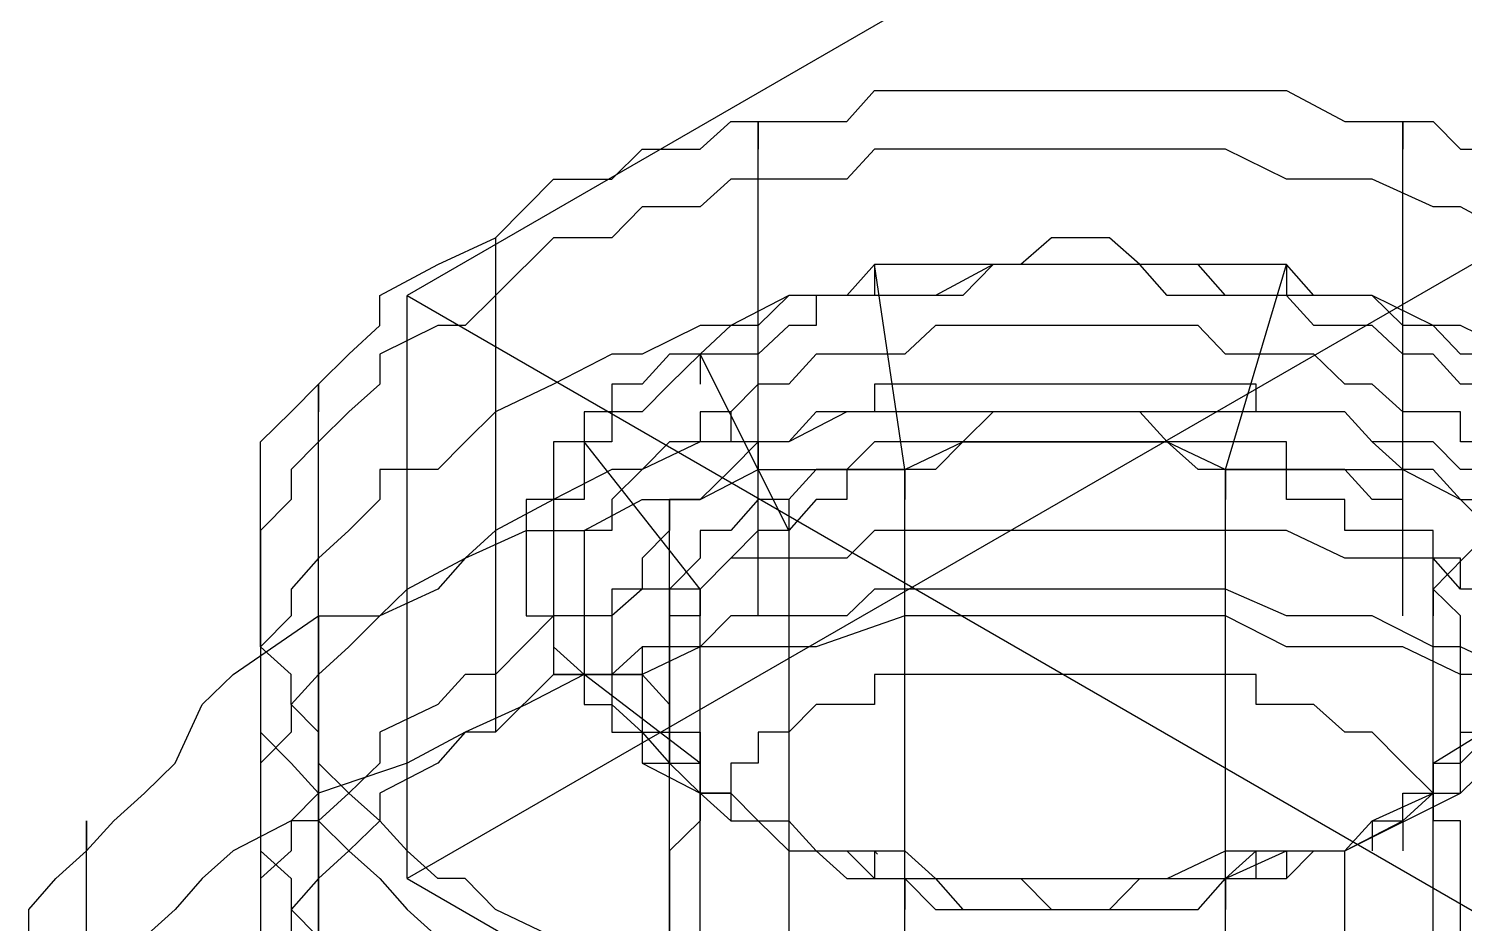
# Model space of a CAD drawing. Header units: millimetres. Extents: x 0 to 2112, y 8 to 1252.
# Drawn here: x 604.79 to 617.75, y 1023.71 to 1031.78 of the extents above; entities that cross this region are included whole.
import ezdxf

# ---------------------------------------------------------------- set-up
doc = ezdxf.new("R2010")
doc.units = ezdxf.units.MM
doc.layers.get('0').update_dxf_attribs({"linetype": 'CONTINUOUS'})

msp = doc.modelspace()

# ---------------------------------------------------------------- linework, layer by layer
at = {"color": 9}
for p, q in [((650.198, 1053.62), (608.21, 1029.37)), ((650.198, 1053.62), (608.21, 1029.37)), ((650.198, 1048.32), (608.21, 1024.11)), ((650.198, 1048.32), (608.21, 1024.11)), ((612.175, 1030.94), (612.426, 1031.22)), ((612.175, 1030.94), (612.426, 1031.22)), ((612.426, 1031.22), (612.976, 1031.22)), ((612.426, 1031.22), (612.976, 1031.22)), ((612.976, 1031.22), (613.498, 1031.22)), ((612.976, 1031.22), (613.498, 1031.22)), ((613.498, 1031.22), (613.745, 1031.22)), ((613.498, 1031.22), (613.745, 1031.22)), ((613.745, 1031.22), (614.299, 1031.22)), ((613.745, 1031.22), (614.299, 1031.22)), ((614.299, 1031.22), (614.821, 1031.22)), ((614.299, 1031.22), (614.821, 1031.22)), ((614.821, 1031.22), (615.347, 1031.22)), ((614.821, 1031.22), (615.347, 1031.22)), ((615.347, 1031.22), (615.594, 1031.22)), ((615.347, 1031.22), (615.594, 1031.22)), ((615.594, 1031.22), (616.144, 1031.22)), ((615.594, 1031.22), (616.144, 1031.22)), ((616.144, 1031.22), (616.67, 1030.94)), ((616.144, 1031.22), (616.67, 1030.94)), ((610.852, 1030.69), (611.131, 1030.94)), ((610.852, 1030.69), (611.131, 1030.94)), ((611.131, 1030.94), (611.653, 1030.94)), ((611.131, 1030.94), (611.653, 1030.94)), ((611.378, 1026.48), (611.378, 1030.94)), ((611.378, 1030.94), (611.378, 1030.69)), ((611.653, 1030.94), (612.175, 1030.94)), ((611.653, 1030.94), (612.175, 1030.94)), ((616.67, 1030.94), (616.917, 1030.94)), ((616.67, 1030.94), (616.917, 1030.94)), ((616.917, 1030.94), (617.467, 1030.94)), ((616.917, 1030.94), (617.467, 1030.94)), ((617.192, 1026.48), (617.192, 1030.94)), ((617.192, 1030.94), (617.192, 1030.69)), ((617.467, 1030.94), (617.714, 1030.69)), ((617.467, 1030.94), (617.714, 1030.69)), ((610.055, 1030.42), (610.33, 1030.69)), ((610.055, 1030.42), (610.33, 1030.69)), ((610.33, 1030.69), (610.852, 1030.69)), ((610.33, 1030.69), (610.852, 1030.69)), ((612.426, 1030.69), (612.175, 1030.42)), ((612.976, 1030.69), (612.426, 1030.69)), ((613.498, 1030.69), (612.976, 1030.69)), ((613.745, 1030.69), (613.498, 1030.69)), ((614.299, 1030.69), (613.745, 1030.69)), ((614.821, 1030.69), (614.299, 1030.69)), ((615.347, 1030.69), (614.821, 1030.69)), ((615.594, 1030.69), (615.347, 1030.69)), ((616.144, 1030.42), (615.594, 1030.69)), ((617.714, 1030.69), (618.236, 1030.69)), ((617.714, 1030.69), (618.236, 1030.69)), ((609.282, 1030.17), (609.529, 1030.42)), ((609.282, 1030.17), (609.529, 1030.42)), ((609.529, 1030.42), (610.055, 1030.42)), ((609.529, 1030.42), (610.055, 1030.42)), ((611.131, 1030.42), (610.852, 1030.17)), ((611.653, 1030.42), (611.131, 1030.42)), ((612.175, 1030.42), (611.653, 1030.42)), ((616.67, 1030.42), (616.144, 1030.42)), ((616.917, 1030.42), (616.67, 1030.42)), ((617.467, 1030.17), (616.917, 1030.42)), ((609.007, 1029.89), (609.282, 1030.17)), ((609.007, 1029.89), (609.282, 1030.17)), ((610.33, 1030.17), (610.055, 1029.89)), ((610.852, 1030.17), (610.33, 1030.17)), ((617.714, 1030.17), (617.467, 1030.17)), ((618.236, 1029.89), (617.714, 1030.17)), ((608.485, 1029.65), (609.007, 1029.89)), ((608.485, 1029.65), (609.007, 1029.89)), ((609.529, 1029.89), (609.007, 1029.37)), ((609.007, 1029.89), (609.007, 1025.43)), ((609.007, 1029.89), (609.007, 1025.43)), ((610.055, 1029.89), (609.529, 1029.89)), ((614.024, 1029.89), (613.745, 1029.65)), ((614.024, 1029.89), (613.745, 1029.65)), ((614.546, 1029.89), (614.024, 1029.89)), ((614.546, 1029.89), (614.024, 1029.89)), ((614.821, 1029.65), (614.546, 1029.89)), ((614.821, 1029.65), (614.546, 1029.89)), ((607.963, 1029.37), (608.485, 1029.65)), ((607.963, 1029.37), (608.485, 1029.65)), ((612.426, 1029.65), (612.175, 1029.37)), ((612.426, 1029.65), (612.175, 1029.37)), ((612.701, 1029.65), (612.426, 1029.65)), ((612.701, 1027.8), (612.426, 1029.65)), ((612.426, 1029.65), (612.426, 1029.37)), ((612.701, 1029.65), (612.426, 1029.65)), ((612.976, 1029.65), (612.701, 1029.65)), ((612.976, 1029.65), (612.701, 1029.65)), ((613.498, 1029.65), (612.976, 1029.37)), ((613.223, 1029.65), (612.976, 1029.65)), ((613.223, 1029.65), (612.976, 1029.65)), ((613.498, 1029.65), (613.223, 1029.65)), ((613.498, 1029.65), (613.223, 1029.37)), ((613.498, 1029.65), (613.223, 1029.65)), ((613.745, 1029.65), (613.498, 1029.65)), ((613.745, 1029.65), (613.498, 1029.65)), ((613.745, 1029.65), (613.498, 1029.65)), ((613.745, 1029.65), (613.498, 1029.65)), ((614.299, 1029.65), (613.745, 1029.65)), ((614.024, 1029.65), (613.745, 1029.65)), ((614.299, 1029.65), (614.024, 1029.65)), ((614.821, 1029.65), (614.299, 1029.65)), ((614.546, 1029.65), (614.299, 1029.65)), ((614.821, 1029.65), (614.546, 1029.65)), ((615.347, 1029.65), (614.821, 1029.65)), ((615.068, 1029.65), (614.821, 1029.65)), ((615.068, 1029.37), (614.821, 1029.65)), ((615.068, 1029.65), (614.821, 1029.65)), ((615.347, 1029.65), (615.068, 1029.65)), ((615.347, 1029.65), (615.068, 1029.65)), ((615.594, 1029.37), (615.347, 1029.65)), ((615.594, 1029.65), (615.347, 1029.65)), ((615.594, 1029.65), (615.347, 1029.65)), ((615.869, 1029.65), (615.594, 1029.65)), ((615.594, 1027.8), (616.144, 1029.65)), ((615.869, 1029.65), (615.594, 1029.65)), ((616.144, 1029.65), (615.869, 1029.65)), ((616.144, 1029.65), (615.869, 1029.65)), ((616.391, 1029.37), (616.144, 1029.65)), ((616.144, 1029.65), (616.144, 1029.37)), ((616.391, 1029.37), (616.144, 1029.65)), ((607.963, 1029.1), (607.963, 1029.37)), ((607.963, 1029.1), (607.963, 1029.37)), ((608.21, 1029.37), (650.198, 1005.12)), ((608.21, 1024.11), (608.21, 1029.37)), ((608.21, 1029.37), (650.198, 1005.12)), ((608.21, 1024.11), (608.21, 1029.37)), ((609.007, 1029.37), (608.732, 1029.1)), ((609.007, 1029.37), (609.007, 1029.1)), ((611.653, 1029.37), (611.131, 1029.1)), ((611.653, 1029.37), (611.378, 1029.1)), ((611.653, 1029.37), (611.378, 1029.1)), ((612.175, 1029.37), (611.653, 1029.37)), ((611.9, 1029.37), (611.653, 1029.37)), ((611.9, 1029.37), (611.653, 1029.37)), ((612.175, 1029.37), (611.9, 1029.37)), ((612.175, 1029.37), (611.9, 1029.37)), ((611.9, 1029.37), (611.9, 1029.1)), ((612.175, 1029.37), (611.9, 1029.37)), ((612.426, 1029.37), (612.175, 1029.37)), ((612.701, 1029.37), (612.175, 1029.37)), ((612.976, 1029.37), (612.426, 1029.37)), ((612.976, 1029.37), (612.701, 1029.37)), ((613.223, 1029.37), (612.976, 1029.37)), ((615.347, 1029.37), (615.068, 1029.37)), ((615.594, 1029.37), (615.347, 1029.37)), ((616.144, 1029.37), (615.594, 1029.37)), ((615.869, 1029.37), (615.594, 1029.37)), ((616.144, 1029.37), (615.869, 1029.37)), ((616.67, 1029.37), (616.144, 1029.37)), ((616.391, 1029.1), (616.144, 1029.37)), ((616.67, 1029.37), (616.391, 1029.37)), ((616.67, 1029.37), (616.391, 1029.37)), ((616.917, 1029.37), (616.67, 1029.37)), ((616.917, 1029.37), (616.67, 1029.37)), ((616.917, 1029.37), (616.67, 1029.37)), ((617.467, 1029.1), (616.917, 1029.37)), ((617.192, 1029.1), (616.917, 1029.37)), ((617.192, 1029.1), (616.917, 1029.37)), ((607.684, 1028.84), (607.963, 1029.1)), ((607.684, 1028.84), (607.963, 1029.1)), ((608.485, 1029.1), (607.963, 1028.84)), ((608.732, 1029.1), (608.485, 1029.1)), ((610.852, 1029.1), (610.33, 1028.84)), ((611.131, 1029.1), (610.852, 1029.1)), ((611.131, 1029.1), (610.852, 1028.84)), ((611.131, 1029.1), (610.852, 1028.84)), ((611.378, 1029.1), (611.131, 1029.1)), ((611.378, 1029.1), (611.131, 1029.1)), ((611.653, 1029.1), (611.378, 1028.84)), ((611.9, 1029.1), (611.653, 1029.1)), ((612.976, 1029.1), (612.701, 1028.84)), ((613.223, 1029.1), (612.976, 1029.1)), ((613.498, 1029.1), (613.223, 1029.1)), ((613.745, 1029.1), (613.498, 1029.1)), ((614.024, 1029.1), (613.745, 1029.1)), ((614.299, 1029.1), (614.024, 1029.1)), ((614.546, 1029.1), (614.299, 1029.1)), ((614.821, 1029.1), (614.546, 1029.1)), ((615.068, 1029.1), (614.821, 1029.1)), ((615.347, 1029.1), (615.068, 1029.1)), ((615.594, 1028.84), (615.347, 1029.1)), ((616.67, 1029.1), (616.391, 1029.1)), ((616.917, 1029.1), (616.67, 1029.1)), ((617.192, 1028.84), (616.917, 1029.1)), ((617.467, 1029.1), (617.192, 1029.1)), ((617.467, 1029.1), (617.192, 1029.1)), ((617.714, 1029.1), (617.467, 1029.1)), ((617.714, 1028.84), (617.467, 1029.1)), ((617.714, 1028.84), (617.467, 1029.1)), ((618.236, 1028.84), (617.714, 1029.1)), ((607.409, 1028.57), (607.684, 1028.84)), ((607.409, 1028.57), (607.684, 1028.84)), ((607.963, 1028.84), (607.963, 1028.57)), ((610.055, 1028.84), (609.529, 1028.57)), ((610.33, 1028.84), (610.055, 1028.84)), ((610.577, 1028.84), (610.33, 1028.57)), ((610.577, 1028.84), (610.33, 1028.57)), ((610.852, 1028.84), (610.577, 1028.84)), ((610.852, 1028.84), (610.577, 1028.57)), ((610.852, 1028.84), (610.577, 1028.84)), ((611.653, 1027.25), (610.852, 1028.84)), ((611.378, 1028.84), (610.852, 1028.84)), ((610.852, 1028.84), (610.852, 1028.57)), ((611.653, 1027.25), (610.852, 1028.84)), ((611.9, 1028.84), (611.653, 1028.57)), ((612.175, 1028.84), (611.9, 1028.84)), ((612.426, 1028.84), (612.175, 1028.84)), ((612.701, 1028.84), (612.426, 1028.84)), ((615.869, 1028.84), (615.594, 1028.84)), ((616.144, 1028.84), (615.869, 1028.84)), ((616.391, 1028.84), (616.144, 1028.84)), ((616.67, 1028.57), (616.391, 1028.84)), ((617.467, 1028.84), (617.192, 1028.84)), ((617.714, 1028.57), (617.467, 1028.84)), ((617.989, 1028.84), (617.714, 1028.84)), ((617.989, 1028.84), (617.714, 1028.84)), ((607.162, 1028.32), (607.409, 1028.57)), ((607.162, 1028.32), (607.409, 1028.57)), ((607.409, 1024.11), (607.409, 1028.57)), ((607.409, 1028.57), (607.409, 1028.32)), ((607.963, 1028.57), (607.684, 1028.32)), ((609.529, 1028.57), (609.007, 1028.32)), ((610.33, 1028.57), (610.055, 1028.57)), ((610.055, 1028.57), (610.055, 1028.32)), ((610.33, 1028.57), (610.055, 1028.57)), ((610.055, 1028.57), (610.055, 1028.32)), ((610.577, 1028.57), (610.33, 1028.32)), ((610.577, 1028.57), (610.577, 1028.57)), ((611.378, 1028.57), (611.131, 1028.32)), ((611.653, 1028.57), (611.378, 1028.57)), ((612.701, 1028.57), (612.426, 1028.57)), ((612.426, 1028.57), (612.426, 1028.32)), ((612.976, 1028.57), (612.701, 1028.57)), ((613.223, 1028.57), (612.976, 1028.57)), ((613.498, 1028.57), (613.223, 1028.57)), ((613.745, 1028.57), (613.498, 1028.57)), ((614.024, 1028.57), (613.745, 1028.57)), ((614.299, 1028.57), (614.024, 1028.57)), ((614.546, 1028.57), (614.299, 1028.57)), ((614.821, 1028.57), (614.546, 1028.57)), ((615.068, 1028.57), (614.821, 1028.57)), ((615.347, 1028.57), (615.068, 1028.57)), ((615.594, 1028.57), (615.347, 1028.57)), ((615.869, 1028.57), (615.594, 1028.57)), ((615.869, 1028.32), (615.869, 1028.57)), ((616.917, 1028.57), (616.67, 1028.57)), ((617.192, 1028.32), (616.917, 1028.57)), ((616.917, 1028.57), (616.917, 1028.57)), ((617.989, 1028.57), (617.714, 1028.57)), ((606.887, 1028.05), (607.162, 1028.32)), ((606.887, 1028.05), (607.162, 1028.32)), ((607.162, 1028.32), (607.162, 1028.32)), ((607.162, 1028.32), (607.162, 1028.32)), ((607.684, 1028.32), (607.409, 1028.05)), ((609.007, 1028.32), (608.732, 1028.05)), ((609.007, 1028.32), (609.007, 1028.05)), ((610.055, 1028.32), (609.808, 1028.32)), ((609.808, 1028.32), (609.808, 1028.05)), ((610.055, 1028.32), (609.808, 1028.32)), ((609.808, 1028.32), (609.808, 1028.05)), ((610.33, 1028.32), (610.055, 1028.32)), ((610.055, 1028.32), (610.055, 1028.05)), ((611.131, 1028.32), (610.852, 1028.32)), ((610.852, 1028.32), (610.852, 1028.05)), ((611.131, 1028.32), (611.131, 1028.05)), ((612.175, 1028.32), (611.653, 1028.05)), ((611.9, 1028.32), (611.653, 1028.05)), ((612.175, 1028.32), (611.9, 1028.32)), ((612.426, 1028.32), (612.175, 1028.32)), ((612.426, 1028.32), (612.175, 1028.32)), ((612.976, 1028.32), (612.426, 1028.32)), ((613.498, 1028.32), (612.976, 1028.32)), ((613.498, 1028.32), (613.223, 1028.05)), ((613.745, 1028.32), (613.498, 1028.32)), ((613.745, 1028.32), (613.498, 1028.32)), ((614.299, 1028.32), (613.745, 1028.32)), ((614.024, 1028.32), (613.745, 1028.32)), ((614.299, 1028.32), (614.024, 1028.32)), ((614.821, 1028.32), (614.299, 1028.32)), ((614.546, 1028.32), (614.299, 1028.32)), ((614.821, 1028.32), (614.546, 1028.32)), ((615.347, 1028.32), (614.821, 1028.32)), ((615.068, 1028.05), (614.821, 1028.32)), ((615.594, 1028.32), (615.347, 1028.32)), ((616.144, 1028.32), (615.594, 1028.32)), ((616.144, 1028.32), (615.869, 1028.32)), ((616.67, 1028.32), (616.144, 1028.32)), ((616.391, 1028.32), (616.144, 1028.32)), ((616.67, 1028.32), (616.391, 1028.32)), ((616.917, 1028.05), (616.67, 1028.32)), ((616.917, 1028.05), (616.67, 1028.32)), ((617.467, 1028.32), (617.192, 1028.32)), ((617.714, 1028.32), (617.467, 1028.32)), ((617.714, 1028.05), (617.714, 1028.32)), ((606.887, 1027.8), (606.887, 1028.05)), ((606.887, 1027.8), (606.887, 1028.05)), ((607.409, 1028.05), (607.162, 1027.8)), ((608.732, 1028.05), (608.485, 1027.8)), ((609.808, 1028.05), (609.529, 1028.05)), ((609.529, 1028.05), (609.529, 1027.8)), ((609.808, 1028.05), (609.529, 1028.05)), ((609.529, 1028.05), (609.529, 1027.8)), ((610.852, 1026.72), (609.808, 1028.05)), ((609.808, 1028.05), (609.808, 1027.8)), ((610.055, 1028.05), (609.808, 1028.05)), ((609.808, 1028.05), (609.808, 1027.8)), ((610.852, 1028.05), (610.33, 1027.8)), ((610.577, 1028.05), (610.33, 1027.8)), ((610.852, 1028.05), (610.577, 1028.05)), ((611.131, 1028.05), (610.852, 1028.05)), ((611.653, 1028.05), (611.131, 1028.05)), ((611.378, 1028.05), (611.131, 1027.8)), ((611.653, 1028.05), (611.378, 1028.05)), ((611.378, 1028.05), (611.378, 1027.8)), ((612.426, 1028.05), (612.175, 1027.8)), ((612.701, 1028.05), (612.426, 1028.05)), ((612.701, 1027.8), (613.223, 1028.05)), ((612.701, 1027.8), (613.223, 1028.05)), ((612.976, 1028.05), (612.701, 1028.05)), ((613.223, 1028.05), (612.976, 1028.05)), ((613.223, 1028.05), (612.976, 1027.8)), ((613.223, 1028.05), (612.976, 1027.8)), ((613.223, 1028.05), (613.745, 1028.05)), ((613.223, 1028.05), (613.745, 1028.05)), ((613.223, 1028.05), (613.223, 1028.05)), ((613.498, 1028.05), (613.223, 1028.05)), ((613.498, 1028.05), (613.223, 1028.05)), ((613.745, 1028.05), (613.498, 1028.05)), ((613.745, 1028.05), (613.498, 1028.05)), ((613.745, 1028.05), (614.299, 1028.05)), ((613.745, 1028.05), (614.299, 1028.05)), ((614.024, 1028.05), (613.745, 1028.05)), ((614.024, 1028.05), (613.745, 1028.05)), ((614.299, 1028.05), (614.024, 1028.05)), ((614.299, 1028.05), (614.024, 1028.05)), ((614.299, 1028.05), (615.068, 1028.05)), ((614.299, 1028.05), (615.068, 1028.05)), ((614.546, 1028.05), (614.299, 1028.05)), ((614.299, 1028.05), (614.299, 1028.05)), ((614.546, 1028.05), (614.299, 1028.05)), ((614.299, 1028.05), (614.299, 1028.05)), ((614.821, 1028.05), (614.546, 1028.05)), ((614.821, 1028.05), (614.546, 1028.05)), ((615.068, 1028.05), (614.821, 1028.05)), ((615.068, 1028.05), (614.821, 1028.05)), ((615.068, 1028.05), (615.594, 1027.8)), ((615.068, 1028.05), (615.594, 1027.8)), ((615.347, 1028.05), (615.068, 1028.05)), ((615.068, 1028.05), (615.068, 1028.05)), ((615.347, 1027.8), (615.068, 1028.05)), ((615.347, 1027.8), (615.068, 1028.05)), ((615.594, 1028.05), (615.347, 1028.05)), ((615.869, 1028.05), (615.594, 1028.05)), ((616.144, 1028.05), (615.869, 1028.05)), ((616.144, 1027.8), (616.144, 1028.05)), ((617.467, 1028.05), (616.917, 1028.05)), ((617.192, 1027.8), (616.917, 1028.05)), ((616.917, 1028.05), (616.917, 1028.05)), ((617.714, 1027.8), (617.467, 1028.05)), ((617.467, 1026.72), (618.762, 1028.05)), ((617.989, 1028.05), (617.714, 1028.05)), ((606.887, 1027.53), (606.887, 1027.8)), ((606.887, 1027.53), (606.887, 1027.8)), ((607.162, 1027.8), (607.162, 1027.53)), ((608.485, 1027.8), (607.963, 1027.8)), ((607.963, 1027.8), (607.963, 1027.53)), ((610.055, 1027.8), (609.529, 1027.53)), ((609.529, 1027.8), (609.529, 1027.53)), ((609.529, 1027.8), (609.529, 1027.53)), ((609.808, 1027.8), (609.808, 1027.53)), ((610.33, 1027.8), (610.055, 1027.8)), ((610.33, 1027.8), (610.055, 1027.53)), ((610.33, 1027.8), (610.33, 1027.8)), ((610.852, 1027.53), (611.378, 1027.8)), ((610.852, 1027.53), (611.378, 1027.8)), ((611.131, 1027.8), (610.852, 1027.53)), ((611.131, 1027.8), (611.131, 1027.8)), ((611.378, 1027.8), (611.9, 1027.8)), ((611.378, 1027.8), (611.9, 1027.8)), ((611.9, 1027.8), (611.653, 1027.53)), ((611.9, 1027.8), (612.701, 1027.8)), ((611.9, 1027.8), (612.701, 1027.8)), ((612.175, 1027.8), (611.9, 1027.8)), ((612.175, 1027.8), (612.175, 1027.8)), ((612.426, 1027.8), (612.175, 1027.8)), ((612.175, 1027.8), (612.175, 1027.53)), ((612.426, 1027.8), (612.175, 1027.8)), ((612.175, 1027.8), (612.175, 1027.53)), ((612.701, 1027.8), (612.426, 1027.8)), ((612.701, 1027.8), (612.426, 1027.8)), ((612.976, 1027.8), (612.701, 1027.8)), ((612.701, 1012.23), (612.701, 1027.8)), ((612.701, 1027.8), (612.701, 1027.53)), ((612.976, 1027.8), (612.701, 1027.8)), ((612.976, 1027.8), (612.976, 1027.8)), ((612.976, 1027.8), (612.976, 1027.8)), ((615.594, 1027.8), (615.347, 1027.8)), ((615.347, 1027.8), (615.347, 1027.8)), ((615.594, 1027.8), (615.347, 1027.8)), ((615.347, 1027.8), (615.347, 1027.8)), ((615.594, 1027.8), (616.144, 1027.8)), ((615.594, 1027.8), (616.144, 1027.8)), ((615.869, 1027.8), (615.594, 1027.8)), ((615.594, 1012.23), (615.594, 1027.8)), ((615.594, 1027.8), (615.594, 1027.53)), ((615.869, 1027.8), (615.594, 1027.8)), ((616.144, 1027.8), (615.869, 1027.8)), ((616.144, 1027.8), (615.869, 1027.8)), ((616.144, 1027.8), (616.67, 1027.8)), ((616.144, 1027.8), (616.67, 1027.8)), ((616.391, 1027.8), (616.144, 1027.8)), ((616.144, 1027.53), (616.144, 1027.8)), ((616.144, 1027.53), (616.144, 1027.8)), ((616.67, 1027.8), (616.391, 1027.8)), ((616.67, 1027.8), (617.192, 1027.8)), ((616.67, 1027.8), (617.192, 1027.8)), ((616.917, 1027.53), (616.67, 1027.8)), ((617.192, 1027.8), (617.714, 1027.53)), ((617.192, 1027.8), (617.714, 1027.53)), ((617.467, 1027.8), (617.192, 1027.8)), ((617.714, 1027.53), (617.467, 1027.8)), ((617.467, 1027.8), (617.467, 1027.8)), ((618.236, 1027.8), (617.714, 1027.8)), ((607.162, 1027.53), (606.887, 1027.25)), ((606.887, 1027.25), (606.887, 1027.53)), ((606.887, 1027.25), (606.887, 1027.53)), ((607.963, 1027.53), (607.684, 1027.25)), ((609.529, 1027.53), (609.007, 1027.25)), ((609.529, 1027.53), (609.282, 1027.53)), ((609.282, 1027.53), (609.282, 1027.25)), ((609.529, 1027.53), (609.282, 1027.53)), ((609.282, 1027.53), (609.282, 1027.25)), ((609.808, 1027.53), (609.529, 1027.53)), ((609.529, 1027.53), (609.529, 1027.25)), ((609.808, 1027.25), (610.33, 1027.53)), ((609.808, 1027.25), (610.33, 1027.53)), ((610.055, 1027.53), (610.055, 1027.53)), ((610.055, 1027.53), (610.055, 1027.25)), ((610.33, 1027.53), (610.852, 1027.53)), ((610.33, 1027.53), (610.852, 1027.53)), ((610.577, 1015.4), (610.577, 1027.53)), ((610.577, 1027.53), (610.577, 1027.25)), ((610.852, 1027.53), (610.577, 1027.53)), ((610.577, 1027.53), (610.577, 1027.25)), ((611.378, 1027.53), (611.131, 1027.25)), ((611.653, 1027.53), (611.378, 1027.53)), ((611.653, 1027.53), (611.653, 1027.25)), ((611.9, 1027.53), (611.653, 1027.25)), ((611.9, 1027.53), (611.653, 1027.25)), ((612.175, 1027.53), (611.9, 1027.53)), ((612.175, 1027.53), (611.9, 1027.53)), ((616.391, 1027.53), (616.144, 1027.53)), ((616.391, 1027.53), (616.144, 1027.53)), ((616.67, 1027.53), (616.391, 1027.53)), ((616.67, 1027.53), (616.391, 1027.53)), ((616.67, 1027.25), (616.67, 1027.53)), ((616.67, 1027.25), (616.67, 1027.53)), ((617.192, 1027.53), (616.917, 1027.53)), ((616.917, 1027.53), (616.917, 1027.53)), ((617.192, 1027.25), (617.192, 1027.53)), ((617.714, 1027.53), (618.236, 1027.53)), ((617.714, 1027.53), (618.236, 1027.53)), ((617.989, 1027.25), (617.714, 1027.53)), ((617.714, 1027.53), (617.714, 1027.53)), ((606.887, 1027.25), (606.887, 1027)), ((606.887, 1027), (606.887, 1027.25)), ((606.887, 1027), (606.887, 1027.25)), ((607.684, 1027.25), (607.409, 1027)), ((608.732, 1027), (609.282, 1027.25)), ((608.732, 1027), (609.282, 1027.25)), ((609.007, 1027.25), (608.732, 1027)), ((609.007, 1027.25), (609.007, 1027)), ((609.282, 1027.25), (609.808, 1027.25)), ((609.282, 1027.25), (609.808, 1027.25)), ((609.282, 1027.25), (609.282, 1027)), ((609.282, 1027.25), (609.282, 1027)), ((609.529, 1027.25), (609.529, 1027)), ((610.055, 1027.25), (609.808, 1027.25)), ((609.808, 1027.25), (609.808, 1027)), ((610.577, 1027.25), (610.33, 1027)), ((610.577, 1027.25), (610.577, 1027.25)), ((611.131, 1027.25), (610.852, 1027.25)), ((610.852, 1027.25), (610.852, 1027)), ((611.131, 1027.25), (611.131, 1027.25)), ((611.378, 1027.25), (611.131, 1027)), ((611.378, 1027.25), (611.131, 1027)), ((611.653, 1027.25), (611.378, 1027.25)), ((611.378, 1027.25), (611.378, 1027.25)), ((611.653, 1027.25), (611.378, 1027.25)), ((611.378, 1027.25), (611.378, 1027.25)), ((611.653, 1027.25), (611.653, 1011.71)), ((611.653, 1027.25), (611.653, 1011.71)), ((612.426, 1027.25), (612.175, 1027)), ((612.976, 1027.25), (612.426, 1027.25)), ((613.498, 1027.25), (612.976, 1027.25)), ((613.745, 1027.25), (613.498, 1027.25)), ((614.299, 1027.25), (613.745, 1027.25)), ((614.821, 1027.25), (614.299, 1027.25)), ((615.347, 1027.25), (614.821, 1027.25)), ((615.594, 1027.25), (615.347, 1027.25)), ((616.144, 1027.25), (615.594, 1027.25)), ((616.67, 1027), (616.144, 1027.25)), ((616.917, 1027.25), (616.67, 1027.25)), ((616.917, 1027.25), (616.67, 1027.25)), ((617.192, 1027.25), (616.917, 1027.25)), ((617.192, 1027.25), (616.917, 1027.25)), ((617.467, 1027.25), (617.192, 1027.25)), ((617.192, 1027), (617.192, 1027.25)), ((617.192, 1027), (617.192, 1027.25)), ((617.467, 1027), (617.467, 1027.25)), ((606.887, 1027), (606.887, 1026.72)), ((606.887, 1026.72), (606.887, 1027)), ((606.887, 1026.72), (606.887, 1027)), ((607.409, 1027), (607.162, 1026.72)), ((608.21, 1026.72), (608.732, 1027)), ((608.21, 1026.72), (608.732, 1027)), ((608.732, 1027), (608.485, 1026.72)), ((609.282, 1027), (609.282, 1027)), ((609.282, 1027), (609.282, 1026.72)), ((609.282, 1027), (609.282, 1027)), ((609.282, 1027), (609.282, 1026.72)), ((609.529, 1027), (609.529, 1027)), ((609.529, 1027), (609.529, 1026.72)), ((609.808, 1027), (609.808, 1026.72)), ((610.33, 1027), (610.33, 1027)), ((610.33, 1027), (610.33, 1026.72)), ((610.852, 1027), (610.577, 1026.72)), ((611.131, 1027), (610.852, 1026.72)), ((610.852, 1027), (610.852, 1027)), ((611.131, 1027), (610.852, 1026.72)), ((611.131, 1027), (610.852, 1026.72)), ((611.653, 1027), (611.131, 1027)), ((611.131, 1027), (611.131, 1027)), ((611.131, 1027), (611.131, 1027)), ((611.131, 1027), (611.131, 1027)), ((611.131, 1027), (611.131, 1027)), ((612.175, 1027), (611.653, 1027)), ((616.917, 1027), (616.67, 1027)), ((617.467, 1027), (616.917, 1027)), ((617.467, 1027), (617.192, 1027)), ((617.467, 1027), (617.192, 1027)), ((617.714, 1026.72), (617.467, 1027)), ((617.714, 1027), (617.467, 1027)), ((617.467, 1026.72), (617.467, 1027)), ((617.467, 1026.72), (617.467, 1027)), ((617.714, 1026.72), (617.714, 1027)), ((606.887, 1026.72), (606.887, 1026.48)), ((606.887, 1026.48), (606.887, 1026.72)), ((606.887, 1026.48), (606.887, 1026.72)), ((607.162, 1026.72), (607.162, 1026.48)), ((607.963, 1026.48), (608.21, 1026.72)), ((607.963, 1026.48), (608.21, 1026.72)), ((608.485, 1026.72), (607.963, 1026.48)), ((609.282, 1026.72), (609.282, 1026.48)), ((609.282, 1026.72), (609.282, 1026.48)), ((609.529, 1026.72), (609.529, 1026.72)), ((609.529, 1026.72), (609.529, 1026.48)), ((609.808, 1026.72), (609.808, 1026.72)), ((609.808, 1026.72), (609.808, 1026.48)), ((610.33, 1026.72), (610.055, 1026.48)), ((610.33, 1026.72), (610.055, 1026.72)), ((610.055, 1026.72), (610.055, 1026.48)), ((610.852, 1026.72), (610.33, 1026.72)), ((610.577, 1026.72), (610.577, 1026.72)), ((610.577, 1026.72), (610.577, 1026.48)), ((610.852, 1026.72), (610.852, 1026.72)), ((610.852, 1026.72), (610.852, 1026.48)), ((610.852, 1011.19), (610.852, 1026.72)), ((610.852, 1026.72), (610.852, 1026.48)), ((610.852, 1026.72), (610.852, 1026.72)), ((610.852, 1026.72), (610.852, 1026.48)), ((612.426, 1026.72), (612.175, 1026.48)), ((612.426, 1026.72), (612.175, 1026.48)), ((612.976, 1026.72), (612.426, 1026.72)), ((612.976, 1026.72), (612.426, 1026.72)), ((613.498, 1026.72), (612.976, 1026.72)), ((613.498, 1026.72), (612.976, 1026.72)), ((613.745, 1026.72), (613.498, 1026.72)), ((613.745, 1026.72), (613.498, 1026.72)), ((614.299, 1026.72), (613.745, 1026.72)), ((614.299, 1026.72), (613.745, 1026.72)), ((614.821, 1026.72), (614.299, 1026.72)), ((614.821, 1026.72), (614.299, 1026.72)), ((615.347, 1026.72), (614.821, 1026.72)), ((615.347, 1026.72), (614.821, 1026.72)), ((615.594, 1026.72), (615.347, 1026.72)), ((615.594, 1026.72), (615.347, 1026.72)), ((616.144, 1026.48), (615.594, 1026.72)), ((616.144, 1026.48), (615.594, 1026.72)), ((617.714, 1026.48), (617.467, 1026.72)), ((617.467, 1026.72), (617.467, 1026.72)), ((617.467, 1011.19), (617.467, 1026.72)), ((617.467, 1026.72), (617.467, 1026.48)), ((617.714, 1026.48), (617.467, 1026.72)), ((617.467, 1026.72), (617.467, 1026.72)), ((618.236, 1026.72), (617.714, 1026.72)), ((617.989, 1026.72), (617.714, 1026.72)), ((617.714, 1026.72), (617.714, 1026.72)), ((606.64, 1025.95), (607.409, 1026.48)), ((606.64, 1025.95), (607.409, 1026.48)), ((607.162, 1026.48), (606.887, 1026.2)), ((606.887, 1026.48), (606.887, 1026.2)), ((606.887, 1026.2), (606.887, 1026.48)), ((606.887, 1026.2), (606.887, 1026.48)), ((607.409, 1026.48), (607.409, 1014.36)), ((607.409, 1026.48), (607.963, 1026.48)), ((607.409, 1026.48), (607.409, 1014.36)), ((607.409, 1026.48), (607.963, 1026.48)), ((607.963, 1026.48), (607.684, 1026.2)), ((607.963, 1026.48), (607.963, 1026.48)), ((609.529, 1026.48), (609.007, 1025.95)), ((609.282, 1026.48), (609.529, 1026.48)), ((609.282, 1026.48), (609.529, 1026.48)), ((610.055, 1026.48), (609.529, 1026.48)), ((609.529, 1026.48), (609.529, 1026.2)), ((609.529, 1026.48), (609.529, 1026.2)), ((609.529, 1026.48), (609.529, 1026.2)), ((609.808, 1026.48), (609.808, 1026.48)), ((609.808, 1026.48), (609.808, 1026.2)), ((610.055, 1026.48), (610.055, 1026.48)), ((610.055, 1026.48), (610.055, 1026.2)), ((610.577, 1026.48), (610.577, 1026.48)), ((610.577, 1026.48), (610.577, 1026.2)), ((610.852, 1026.48), (610.577, 1026.48)), ((610.577, 1026.48), (610.577, 1026.2)), ((610.852, 1026.48), (610.577, 1026.48)), ((610.577, 1026.48), (610.577, 1026.2)), ((611.131, 1026.48), (610.852, 1026.2)), ((611.131, 1026.48), (610.852, 1026.2)), ((611.653, 1026.48), (611.131, 1026.48)), ((611.653, 1026.48), (611.131, 1026.48)), ((612.175, 1026.48), (611.653, 1026.48)), ((612.175, 1026.48), (611.653, 1026.48)), ((612.701, 1026.48), (611.9, 1026.2)), ((613.223, 1026.48), (612.701, 1026.48)), ((613.745, 1026.48), (613.223, 1026.48)), ((614.299, 1026.48), (613.745, 1026.48)), ((615.068, 1026.48), (614.299, 1026.48)), ((615.594, 1026.48), (615.068, 1026.48)), ((616.144, 1026.2), (615.594, 1026.48)), ((616.67, 1026.48), (616.144, 1026.48)), ((616.67, 1026.48), (616.144, 1026.48)), ((616.917, 1026.48), (616.67, 1026.48)), ((616.917, 1026.48), (616.67, 1026.48)), ((617.467, 1026.2), (616.917, 1026.48)), ((617.467, 1026.2), (616.917, 1026.48)), ((617.714, 1026.2), (617.714, 1026.48)), ((617.714, 1026.48), (617.714, 1026.48)), ((617.714, 1026.2), (617.714, 1026.48)), ((617.714, 1026.48), (617.714, 1026.48)), ((606.887, 1026.2), (606.887, 1025.95)), ((606.887, 1026.2), (606.887, 1025.95)), ((607.162, 1025.95), (606.887, 1026.2)), ((607.162, 1025.95), (606.887, 1026.2)), ((607.684, 1026.2), (607.409, 1025.95)), ((609.529, 1026.2), (609.529, 1025.95)), ((609.529, 1026.2), (609.529, 1026.2)), ((609.529, 1026.2), (609.808, 1025.95)), ((609.529, 1026.2), (609.529, 1025.95)), ((609.808, 1026.2), (609.808, 1025.95)), ((610.33, 1026.2), (610.055, 1025.95)), ((610.33, 1026.2), (610.055, 1025.95)), ((610.055, 1026.2), (610.055, 1026.2)), ((610.055, 1026.2), (610.055, 1025.95)), ((610.852, 1026.2), (610.33, 1025.95)), ((610.852, 1026.2), (610.33, 1026.2)), ((610.852, 1026.2), (610.33, 1026.2)), ((610.577, 1026.2), (610.33, 1026.2)), ((610.33, 1026.2), (610.33, 1025.95)), ((610.577, 1026.2), (610.577, 1026.2)), ((610.577, 1026.2), (610.577, 1025.95)), ((610.577, 1026.2), (610.577, 1026.2)), ((610.577, 1026.2), (610.577, 1025.95)), ((611.378, 1026.2), (610.852, 1026.2)), ((611.9, 1026.2), (611.378, 1026.2)), ((616.67, 1026.2), (616.144, 1026.2)), ((617.192, 1026.2), (616.67, 1026.2)), ((617.714, 1025.95), (617.192, 1026.2)), ((617.714, 1026.2), (617.467, 1026.2)), ((617.714, 1026.2), (617.467, 1026.2)), ((618.236, 1025.95), (617.714, 1026.2)), ((618.236, 1025.95), (617.714, 1026.2)), ((617.714, 1025.95), (617.714, 1026.2)), ((617.714, 1026.2), (617.714, 1026.2)), ((617.714, 1025.95), (617.714, 1026.2)), ((617.714, 1026.2), (617.714, 1026.2)), ((606.361, 1025.68), (606.64, 1025.95)), ((606.361, 1025.68), (606.64, 1025.95)), ((606.887, 1025.95), (606.887, 1025.68)), ((606.887, 1025.95), (606.887, 1025.68)), ((607.409, 1025.95), (607.162, 1025.68)), ((607.162, 1025.68), (607.162, 1025.95)), ((607.162, 1025.68), (607.162, 1025.95)), ((608.732, 1025.95), (608.485, 1025.68)), ((609.007, 1025.95), (608.732, 1025.95)), ((609.529, 1025.95), (609.007, 1025.43)), ((609.007, 1025.95), (609.007, 1025.68)), ((609.529, 1025.95), (609.007, 1025.43)), ((609.808, 1025.95), (609.282, 1025.68)), ((610.055, 1025.95), (609.529, 1025.95)), ((610.055, 1025.95), (609.529, 1025.95)), ((609.529, 1025.95), (609.808, 1025.95)), ((609.529, 1025.95), (609.808, 1025.95)), ((610.33, 1025.95), (609.808, 1025.95)), ((609.808, 1025.95), (609.808, 1025.68)), ((610.852, 1025.15), (609.808, 1025.95)), ((609.808, 1025.95), (609.808, 1025.68)), ((609.808, 1025.95), (610.055, 1025.95)), ((609.808, 1025.95), (609.808, 1025.68)), ((609.808, 1025.95), (609.808, 1025.68)), ((610.055, 1025.95), (610.33, 1025.95)), ((610.055, 1025.95), (610.055, 1025.68)), ((610.33, 1025.95), (610.33, 1025.95)), ((610.33, 1025.95), (610.577, 1025.68)), ((610.33, 1025.95), (610.33, 1025.68)), ((610.577, 1025.95), (610.577, 1025.95)), ((610.577, 1025.95), (610.577, 1025.68)), ((610.577, 1025.95), (610.577, 1025.95)), ((610.577, 1025.95), (610.577, 1025.68)), ((612.701, 1025.95), (612.426, 1025.95)), ((612.426, 1025.95), (612.426, 1025.68)), ((612.976, 1025.95), (612.701, 1025.95)), ((613.223, 1025.95), (612.976, 1025.95)), ((613.498, 1025.95), (613.223, 1025.95)), ((613.745, 1025.95), (613.498, 1025.95)), ((613.498, 1025.95), (613.498, 1025.95)), ((614.024, 1025.95), (613.745, 1025.95)), ((614.299, 1025.95), (614.024, 1025.95)), ((614.546, 1025.95), (614.299, 1025.95)), ((614.821, 1025.95), (614.546, 1025.95)), ((615.068, 1025.95), (614.821, 1025.95)), ((614.821, 1025.95), (614.821, 1025.95)), ((615.347, 1025.95), (615.068, 1025.95)), ((615.594, 1025.95), (615.347, 1025.95)), ((615.869, 1025.95), (615.594, 1025.95)), ((615.869, 1025.68), (615.869, 1025.95)), ((617.467, 1025.15), (618.762, 1025.95)), ((618.236, 1025.95), (617.714, 1025.95)), ((617.714, 1025.68), (617.714, 1025.95)), ((617.714, 1025.95), (617.714, 1025.95)), ((617.714, 1025.95), (617.714, 1025.95)), ((617.714, 1025.68), (617.714, 1025.95)), ((617.714, 1025.95), (617.714, 1025.95)), ((617.714, 1025.95), (617.714, 1025.95)), ((606.115, 1025.15), (606.361, 1025.68)), ((606.115, 1025.15), (606.361, 1025.68)), ((606.887, 1025.68), (606.887, 1025.43)), ((606.887, 1025.68), (606.887, 1025.43)), ((607.162, 1025.68), (607.162, 1025.43)), ((607.409, 1025.43), (607.162, 1025.68)), ((607.409, 1025.43), (607.162, 1025.68)), ((608.485, 1025.68), (607.963, 1025.43)), ((609.282, 1025.68), (608.732, 1025.43)), ((609.808, 1025.68), (610.055, 1025.68)), ((609.808, 1025.68), (610.055, 1025.68)), ((609.808, 1025.68), (610.055, 1025.68)), ((610.055, 1025.68), (610.055, 1025.43)), ((610.055, 1025.68), (610.055, 1025.68)), ((610.055, 1025.68), (610.33, 1025.43)), ((610.055, 1025.68), (610.055, 1025.43)), ((610.055, 1025.68), (610.055, 1025.43)), ((610.33, 1025.68), (610.33, 1025.68)), ((610.33, 1025.68), (610.33, 1025.43)), ((610.577, 1025.68), (610.577, 1025.68)), ((610.577, 1025.68), (610.577, 1025.43)), ((610.577, 1025.68), (610.577, 1025.68)), ((610.577, 1025.68), (610.577, 1025.43)), ((610.577, 1025.68), (610.577, 1025.68)), ((610.577, 1025.68), (610.577, 1025.43)), ((611.9, 1025.68), (611.653, 1025.43)), ((612.175, 1025.68), (611.9, 1025.68)), ((612.426, 1025.68), (612.175, 1025.68)), ((616.144, 1025.68), (615.869, 1025.68)), ((616.391, 1025.68), (616.144, 1025.68)), ((616.67, 1025.43), (616.391, 1025.68)), ((616.391, 1025.68), (616.391, 1025.68)), ((617.714, 1025.43), (617.714, 1025.68)), ((617.714, 1025.68), (617.714, 1025.68)), ((617.714, 1025.43), (617.714, 1025.68)), ((617.714, 1025.68), (617.714, 1025.68)), ((607.162, 1025.43), (606.887, 1025.15)), ((606.887, 1025.43), (606.887, 1025.15)), ((606.887, 1025.43), (607.162, 1025.15)), ((607.409, 1020.94), (607.409, 1025.43)), ((607.409, 1025.43), (607.409, 1025.15)), ((607.409, 1025.15), (607.409, 1025.43)), ((607.409, 1025.15), (607.409, 1025.43)), ((607.963, 1025.43), (607.963, 1025.15)), ((608.732, 1025.43), (608.21, 1025.15)), ((608.732, 1025.43), (608.485, 1025.15)), ((608.732, 1025.43), (608.485, 1025.15)), ((609.007, 1025.43), (608.732, 1025.43)), ((609.007, 1025.43), (608.732, 1025.43)), ((610.055, 1025.43), (610.33, 1025.43)), ((610.055, 1025.43), (610.33, 1025.43)), ((610.055, 1025.43), (610.33, 1025.43)), ((610.33, 1025.43), (610.33, 1025.15)), ((610.33, 1025.43), (610.577, 1025.43)), ((610.33, 1025.43), (610.33, 1025.43)), ((610.33, 1025.43), (610.577, 1025.15)), ((610.33, 1025.43), (610.33, 1025.15)), ((610.33, 1025.43), (610.33, 1025.15)), ((610.577, 1025.43), (610.577, 1025.43)), ((610.577, 1025.43), (610.577, 1025.15)), ((610.577, 1025.43), (610.577, 1025.15)), ((610.577, 1025.43), (610.852, 1025.43)), ((610.577, 1025.43), (610.852, 1025.43)), ((610.852, 1025.43), (610.852, 1025.15)), ((610.852, 1025.43), (610.852, 1025.15)), ((611.653, 1025.43), (611.378, 1025.43)), ((611.378, 1025.43), (611.378, 1025.15)), ((611.653, 1025.43), (611.653, 1025.15)), ((616.917, 1025.43), (616.67, 1025.43)), ((617.192, 1025.15), (616.917, 1025.43)), ((616.917, 1025.43), (616.917, 1025.43)), ((617.714, 1025.15), (617.714, 1025.43)), ((617.714, 1025.43), (617.714, 1025.43)), ((617.714, 1025.43), (617.989, 1025.43)), ((617.714, 1025.15), (617.989, 1025.43)), ((617.714, 1025.15), (617.714, 1025.43)), ((617.714, 1025.43), (617.714, 1025.43)), ((617.714, 1025.15), (617.714, 1025.43)), ((617.714, 1025.43), (617.714, 1025.43)), ((605.839, 1024.88), (606.115, 1025.15)), ((605.839, 1024.88), (606.115, 1025.15)), ((606.887, 1025.15), (606.887, 1024.88)), ((606.887, 1025.15), (606.887, 1024.88)), ((607.162, 1025.15), (607.162, 1025.15)), ((607.162, 1025.15), (607.409, 1024.88)), ((608.21, 1025.15), (607.409, 1024.88)), ((607.684, 1024.88), (607.409, 1025.15)), ((607.684, 1024.88), (607.409, 1025.15)), ((607.963, 1025.15), (607.684, 1024.88)), ((608.485, 1025.15), (607.963, 1024.88)), ((608.485, 1025.15), (607.963, 1024.88)), ((610.33, 1025.15), (610.852, 1024.88)), ((610.33, 1025.15), (610.577, 1025.15)), ((610.33, 1025.15), (610.852, 1024.88)), ((610.577, 1025.15), (610.852, 1025.15)), ((610.577, 1025.15), (610.852, 1025.15)), ((610.577, 1025.15), (610.577, 1025.15)), ((610.577, 1025.15), (610.852, 1024.88)), ((610.577, 1025.15), (610.852, 1024.88)), ((610.852, 1025.15), (610.852, 1024.88)), ((610.852, 1025.15), (610.852, 1024.88)), ((610.852, 1025.15), (610.852, 1025.15)), ((610.852, 1025.15), (610.852, 1024.88)), ((610.852, 1009.61), (610.852, 1025.15)), ((610.852, 1025.15), (610.852, 1024.88)), ((610.852, 1025.15), (610.852, 1025.15)), ((610.852, 1025.15), (610.852, 1024.88)), ((611.378, 1025.15), (611.131, 1025.15)), ((611.131, 1025.15), (611.131, 1025.15)), ((611.131, 1025.15), (611.131, 1024.88)), ((617.467, 1024.88), (617.192, 1025.15)), ((617.192, 1025.15), (617.192, 1025.15)), ((617.467, 1024.88), (617.467, 1025.15)), ((617.467, 1025.15), (617.714, 1025.15)), ((617.467, 1024.88), (617.467, 1025.15)), ((617.467, 1025.15), (617.714, 1025.15)), ((617.467, 1009.61), (617.467, 1025.15)), ((617.467, 1025.15), (617.467, 1024.88)), ((617.467, 1024.88), (617.467, 1025.15)), ((617.467, 1025.15), (617.714, 1025.15)), ((617.714, 1024.88), (617.989, 1025.15)), ((617.714, 1024.88), (617.714, 1025.15)), ((617.714, 1025.15), (617.714, 1025.15)), ((617.714, 1024.88), (617.989, 1025.15)), ((617.714, 1024.88), (617.989, 1025.15)), ((617.714, 1024.88), (617.989, 1025.15)), ((605.564, 1024.63), (605.839, 1024.88)), ((605.564, 1024.63), (605.839, 1024.88)), ((606.887, 1024.88), (606.887, 1024.63)), ((606.887, 1024.88), (606.887, 1024.63)), ((607.409, 1024.88), (607.162, 1024.63)), ((607.409, 1024.88), (607.409, 1024.63)), ((607.684, 1024.88), (607.409, 1024.63)), ((607.409, 1024.88), (607.409, 1024.63)), ((607.963, 1024.63), (607.684, 1024.88)), ((607.963, 1024.63), (607.684, 1024.88)), ((607.963, 1024.88), (607.963, 1024.63)), ((607.963, 1024.88), (607.963, 1024.63)), ((610.852, 1024.88), (610.852, 1024.88)), ((610.852, 1024.88), (611.131, 1024.63)), ((610.852, 1024.88), (611.131, 1024.88)), ((610.852, 1024.88), (611.131, 1024.88)), ((610.852, 1024.88), (611.131, 1024.88)), ((610.852, 1024.88), (610.852, 1024.88)), ((610.852, 1024.88), (611.131, 1024.63)), ((610.852, 1024.88), (610.852, 1024.88)), ((610.852, 1024.88), (611.131, 1024.63)), ((610.852, 1024.88), (611.131, 1024.88)), ((611.131, 1024.88), (610.852, 1024.88)), ((610.852, 1024.88), (610.852, 1024.63)), ((610.852, 1024.88), (611.131, 1024.88)), ((611.131, 1024.88), (611.131, 1024.88)), ((611.131, 1024.88), (611.378, 1024.63)), ((611.131, 1024.88), (611.131, 1024.63)), ((611.131, 1024.88), (611.131, 1024.63)), ((611.131, 1024.88), (611.131, 1024.88)), ((611.131, 1024.88), (611.378, 1024.63)), ((611.131, 1024.88), (611.131, 1024.88)), ((611.131, 1024.88), (611.378, 1024.63)), ((616.67, 1024.36), (617.714, 1024.88)), ((616.67, 1024.36), (617.714, 1024.88)), ((616.917, 1024.63), (617.467, 1024.88)), ((617.192, 1024.63), (617.467, 1024.88)), ((617.192, 1024.63), (617.467, 1024.88)), ((617.192, 1024.63), (617.467, 1024.88)), ((617.192, 1024.63), (617.467, 1024.88)), ((617.192, 1024.63), (617.467, 1024.88)), ((617.192, 1024.63), (617.192, 1024.88)), ((617.192, 1024.88), (617.467, 1024.88)), ((617.192, 1024.63), (617.192, 1024.88)), ((617.192, 1024.88), (617.467, 1024.88)), ((617.467, 1024.88), (617.714, 1024.88)), ((617.467, 1024.88), (617.467, 1024.63)), ((617.467, 1024.88), (617.467, 1024.63)), ((617.467, 1024.88), (617.714, 1024.88)), ((617.467, 1024.88), (617.467, 1024.88)), ((617.467, 1024.88), (617.714, 1024.88)), ((617.467, 1024.88), (617.467, 1024.88)), ((617.467, 1024.88), (617.714, 1024.88)), ((617.467, 1024.88), (617.714, 1024.88)), ((617.467, 1024.63), (617.467, 1024.88)), ((617.467, 1024.88), (617.467, 1024.88)), ((605.317, 1012.51), (605.317, 1024.63)), ((605.317, 1024.63), (605.317, 1024.36)), ((605.317, 1024.36), (605.564, 1024.63)), ((605.317, 1024.36), (605.564, 1024.63)), ((607.162, 1024.63), (606.64, 1024.36)), ((606.887, 1024.63), (606.887, 1024.36)), ((606.887, 1024.63), (606.887, 1024.36)), ((607.409, 1024.63), (607.162, 1024.63)), ((607.162, 1024.63), (607.162, 1024.36)), ((607.409, 1024.63), (607.684, 1024.36)), ((607.963, 1024.63), (607.684, 1024.36)), ((607.963, 1024.63), (607.684, 1024.36)), ((608.21, 1024.36), (607.963, 1024.63)), ((608.21, 1024.36), (607.963, 1024.63)), ((610.852, 1024.63), (610.577, 1024.36)), ((610.852, 1024.63), (610.852, 1024.63)), ((611.131, 1024.63), (611.378, 1024.63)), ((611.131, 1024.63), (611.378, 1024.63)), ((611.131, 1024.63), (611.378, 1024.63)), ((611.131, 1024.63), (611.378, 1024.63)), ((611.131, 1024.63), (611.378, 1024.63)), ((611.378, 1024.63), (611.653, 1024.63)), ((611.378, 1024.63), (611.378, 1024.63)), ((611.378, 1024.63), (611.653, 1024.36)), ((611.378, 1024.63), (611.653, 1024.36)), ((611.378, 1024.63), (611.653, 1024.63)), ((611.378, 1024.63), (611.653, 1024.63)), ((611.378, 1024.63), (611.653, 1024.63)), ((611.378, 1024.63), (611.378, 1024.63)), ((611.378, 1024.63), (611.653, 1024.36)), ((611.378, 1024.63), (611.378, 1024.63)), ((611.378, 1024.63), (611.653, 1024.36)), ((611.653, 1024.63), (611.9, 1024.36)), ((611.653, 1024.63), (611.9, 1024.36)), ((611.653, 1024.63), (611.9, 1024.36)), ((611.653, 1024.63), (611.9, 1024.36)), ((616.67, 1024.36), (616.917, 1024.63)), ((616.67, 1024.36), (616.917, 1024.63)), ((616.67, 1024.36), (617.192, 1024.63)), ((616.67, 1024.36), (616.917, 1024.63)), ((616.67, 1024.36), (616.917, 1024.63)), ((616.67, 1024.36), (616.917, 1024.63)), ((616.67, 1024.36), (616.917, 1024.63)), ((616.67, 1024.36), (616.917, 1024.63)), ((616.917, 1024.63), (617.192, 1024.63)), ((616.917, 1024.63), (616.917, 1024.36)), ((616.917, 1024.63), (617.192, 1024.63)), ((616.917, 1024.63), (617.192, 1024.63)), ((616.917, 1024.63), (616.917, 1024.63)), ((616.917, 1024.63), (617.192, 1024.63)), ((616.917, 1024.63), (617.192, 1024.63)), ((616.917, 1024.63), (617.192, 1024.63)), ((617.192, 1024.63), (617.192, 1024.36)), ((617.192, 1024.63), (617.192, 1024.63)), ((617.192, 1024.63), (617.192, 1024.63)), ((617.192, 1024.63), (617.192, 1024.63)), ((617.714, 1024.63), (617.467, 1024.63)), ((617.714, 1024.36), (617.714, 1024.63)), ((617.714, 1024.63), (617.714, 1024.63)), ((605.039, 1024.11), (605.317, 1024.36)), ((605.039, 1024.11), (605.317, 1024.36)), ((606.64, 1024.36), (606.361, 1024.11)), ((607.162, 1024.36), (606.887, 1024.11)), ((606.887, 1024.36), (606.887, 1024.11)), ((606.887, 1024.36), (607.162, 1024.11)), ((607.684, 1024.36), (607.409, 1024.11)), ((607.684, 1024.36), (607.409, 1024.11)), ((607.684, 1024.36), (607.963, 1024.11)), ((608.485, 1024.11), (608.21, 1024.36)), ((608.485, 1024.11), (608.21, 1024.36)), ((610.577, 1024.36), (610.577, 1024.36)), ((610.577, 1024.36), (610.577, 1024.11)), ((611.653, 1024.36), (611.9, 1024.36)), ((611.653, 1024.36), (611.9, 1024.36)), ((611.653, 1024.36), (611.9, 1024.36)), ((611.653, 1024.36), (611.9, 1024.36)), ((611.9, 1024.36), (612.175, 1024.36)), ((611.9, 1024.36), (611.9, 1024.36)), ((611.9, 1024.36), (612.175, 1024.11)), ((611.9, 1024.36), (611.9, 1024.36)), ((611.9, 1024.36), (612.175, 1024.36)), ((611.9, 1024.36), (612.175, 1024.36)), ((611.9, 1024.36), (612.175, 1024.36)), ((611.9, 1024.36), (612.175, 1024.36)), ((611.9, 1024.36), (611.9, 1024.36)), ((611.9, 1024.36), (612.175, 1024.11)), ((611.9, 1024.36), (611.9, 1024.36)), ((611.9, 1024.36), (612.175, 1024.11)), ((612.175, 1024.36), (612.426, 1024.36)), ((612.175, 1024.36), (612.426, 1024.11)), ((612.175, 1024.36), (612.426, 1024.36)), ((612.175, 1024.36), (612.426, 1024.36)), ((612.175, 1024.36), (612.426, 1024.36)), ((612.426, 1024.36), (612.701, 1024.36)), ((612.426, 1024.36), (612.454, 1024.33)), ((612.426, 1024.36), (612.426, 1024.11)), ((612.426, 1024.36), (612.701, 1024.36)), ((612.426, 1024.36), (612.701, 1024.36)), ((612.701, 1024.36), (612.976, 1024.11)), ((612.701, 1024.36), (612.976, 1024.11)), ((612.701, 1024.36), (612.976, 1024.11)), ((615.068, 1024.11), (615.594, 1024.36)), ((615.068, 1024.11), (615.594, 1024.36)), ((615.594, 1024.36), (615.869, 1024.36)), ((615.594, 1024.11), (616.144, 1024.36)), ((615.594, 1024.11), (615.869, 1024.36)), ((615.594, 1024.36), (615.869, 1024.36)), ((615.869, 1024.36), (616.144, 1024.36)), ((615.869, 1024.11), (615.869, 1024.36)), ((615.869, 1024.36), (616.144, 1024.36)), ((615.869, 1024.36), (616.144, 1024.36)), ((615.869, 1024.36), (616.144, 1024.36)), ((616.144, 1024.36), (616.391, 1024.36)), ((616.144, 1024.36), (616.144, 1024.11)), ((616.144, 1024.11), (616.391, 1024.36)), ((616.144, 1024.11), (616.391, 1024.36)), ((616.144, 1024.36), (616.391, 1024.36)), ((616.144, 1024.36), (616.391, 1024.36)), ((616.144, 1024.36), (616.391, 1024.36)), ((616.144, 1024.11), (616.391, 1024.36)), ((616.144, 1024.11), (616.391, 1024.36)), ((616.391, 1024.36), (616.67, 1024.36)), ((616.391, 1024.36), (616.67, 1024.36)), ((616.391, 1024.36), (616.391, 1024.36)), ((616.391, 1024.36), (616.67, 1024.36)), ((616.391, 1024.36), (616.67, 1024.36)), ((616.391, 1024.36), (616.67, 1024.36)), ((616.391, 1024.36), (616.67, 1024.36)), ((616.391, 1024.36), (616.391, 1024.36)), ((616.391, 1024.36), (616.67, 1024.36)), ((616.391, 1024.36), (616.391, 1024.36)), ((616.391, 1024.36), (616.67, 1024.36)), ((616.67, 1008.82), (616.67, 1024.36)), ((616.67, 1008.82), (616.67, 1024.36)), ((617.714, 1024.11), (617.714, 1024.36)), ((617.714, 1024.36), (617.714, 1024.36)), ((604.795, 1023.83), (605.039, 1024.11)), ((604.795, 1023.83), (605.039, 1024.11)), ((606.361, 1024.11), (606.115, 1023.83)), ((606.887, 1024.11), (606.887, 1023.83)), ((606.887, 1024.11), (606.887, 1023.83)), ((607.409, 1024.11), (607.162, 1023.83)), ((607.162, 1024.11), (607.162, 1023.83)), ((607.409, 1024.11), (607.162, 1023.83)), ((607.963, 1024.11), (608.21, 1023.83)), ((608.21, 1024.11), (650.198, 999.86)), ((608.21, 1024.11), (650.198, 999.86)), ((608.732, 1024.11), (608.485, 1024.11)), ((608.732, 1024.11), (608.485, 1024.11)), ((609.007, 1023.83), (608.732, 1024.11)), ((609.007, 1023.83), (608.732, 1024.11)), ((610.577, 1024.11), (610.577, 1024.11)), ((610.577, 1024.11), (610.577, 1023.83)), ((612.175, 1024.11), (612.426, 1024.11)), ((612.175, 1024.11), (612.426, 1024.11)), ((612.175, 1024.11), (612.426, 1024.11)), ((612.426, 1024.11), (612.701, 1024.11)), ((612.426, 1024.11), (612.701, 1024.11)), ((612.426, 1024.11), (612.701, 1024.11)), ((612.426, 1024.11), (612.426, 1024.11)), ((612.426, 1024.11), (612.701, 1024.11)), ((612.426, 1024.11), (612.426, 1024.11)), ((612.426, 1024.11), (612.701, 1024.11)), ((612.701, 1024.11), (612.701, 1024.11)), ((612.701, 1024.11), (612.976, 1024.11)), ((612.701, 1024.11), (612.976, 1024.11)), ((612.701, 1024.11), (612.976, 1024.11)), ((612.701, 1024.11), (612.976, 1023.83)), ((612.701, 1008.29), (612.701, 1024.11)), ((612.701, 1024.11), (612.701, 1023.83)), ((612.701, 1024.11), (612.976, 1023.83)), ((612.976, 1024.11), (613.498, 1024.11)), ((612.976, 1024.11), (613.223, 1023.83)), ((612.976, 1024.11), (613.223, 1024.11)), ((612.976, 1024.11), (613.223, 1024.11)), ((612.976, 1024.11), (613.223, 1024.11)), ((612.976, 1024.11), (613.498, 1024.11)), ((613.223, 1024.11), (613.498, 1024.11)), ((613.223, 1024.11), (613.498, 1024.11)), ((613.223, 1024.11), (613.498, 1024.11)), ((613.498, 1024.11), (613.745, 1024.11)), ((613.498, 1024.11), (613.745, 1024.11)), ((613.498, 1024.11), (613.745, 1024.11)), ((613.498, 1024.11), (613.745, 1024.11)), ((613.498, 1024.11), (613.745, 1024.11)), ((613.745, 1024.11), (614.024, 1024.11)), ((613.745, 1024.11), (614.024, 1023.83)), ((613.745, 1024.11), (614.024, 1024.11)), ((613.745, 1024.11), (614.024, 1024.11)), ((613.745, 1024.11), (614.024, 1024.11)), ((614.024, 1024.11), (614.299, 1024.11)), ((614.024, 1024.11), (614.299, 1024.11)), ((614.024, 1024.11), (614.546, 1024.11)), ((614.024, 1024.11), (614.299, 1024.11)), ((614.299, 1024.11), (614.546, 1024.11)), ((614.299, 1024.11), (614.821, 1024.11)), ((614.299, 1024.11), (614.546, 1024.11)), ((614.546, 1024.11), (614.821, 1024.11)), ((614.546, 1023.83), (614.821, 1024.11)), ((614.546, 1024.11), (614.821, 1024.11)), ((614.546, 1024.11), (614.821, 1024.11)), ((614.821, 1024.11), (615.068, 1024.11)), ((614.821, 1024.11), (615.068, 1024.11)), ((614.821, 1024.11), (615.068, 1024.11)), ((614.821, 1024.11), (615.068, 1024.11)), ((614.821, 1024.11), (615.068, 1024.11)), ((615.068, 1024.11), (615.347, 1024.11)), ((615.068, 1024.11), (615.347, 1024.11)), ((615.068, 1024.11), (615.347, 1024.11)), ((615.347, 1023.83), (615.594, 1024.11)), ((615.347, 1024.11), (615.594, 1024.11)), ((615.347, 1024.11), (615.594, 1024.11)), ((615.347, 1024.11), (615.594, 1024.11)), ((615.347, 1023.83), (615.594, 1024.11)), ((615.347, 1023.83), (615.594, 1024.11)), ((615.594, 1024.11), (615.594, 1024.11)), ((615.594, 1024.11), (615.869, 1024.11)), ((615.594, 1024.11), (615.869, 1024.11)), ((615.594, 1024.11), (615.869, 1024.11)), ((615.594, 1024.11), (615.869, 1024.11)), ((615.594, 1008.29), (615.594, 1024.11)), ((615.594, 1024.11), (615.594, 1023.83)), ((615.594, 1024.11), (615.869, 1024.11)), ((615.869, 1024.11), (616.144, 1024.11)), ((615.869, 1024.11), (616.144, 1024.11)), ((615.869, 1024.11), (615.869, 1024.11)), ((615.869, 1024.11), (616.144, 1024.11)), ((615.869, 1024.11), (615.869, 1024.11)), ((615.869, 1024.11), (616.144, 1024.11)), ((617.714, 1023.83), (617.714, 1024.11)), ((617.714, 1024.11), (617.714, 1024.11)), ((604.795, 1023.31), (604.795, 1023.83)), ((604.795, 1023.31), (604.795, 1023.83)), ((606.115, 1023.83), (605.839, 1023.58)), ((606.887, 1023.83), (606.887, 1023.58)), ((606.887, 1023.83), (606.887, 1023.58)), ((607.162, 1023.83), (607.162, 1023.58)), ((607.162, 1023.83), (607.409, 1023.58)), ((607.162, 1023.83), (607.162, 1023.58)), ((608.21, 1023.83), (608.485, 1023.58)), ((609.529, 1023.58), (609.007, 1023.83)), ((609.529, 1023.58), (609.007, 1023.83)), ((610.577, 1023.83), (610.577, 1023.83)), ((610.577, 1023.83), (610.577, 1023.58)), ((612.976, 1023.83), (613.223, 1023.83)), ((612.976, 1023.83), (613.223, 1023.83)), ((613.223, 1023.83), (613.498, 1023.83)), ((613.223, 1023.83), (613.498, 1023.83)), ((613.223, 1023.83), (613.498, 1023.83)), ((613.498, 1023.83), (613.745, 1023.83)), ((613.498, 1023.83), (613.498, 1023.83)), ((613.498, 1023.83), (613.745, 1023.83)), ((613.498, 1023.83), (613.498, 1023.83)), ((613.498, 1023.83), (613.745, 1023.83)), ((613.745, 1023.83), (614.024, 1023.83)), ((613.745, 1023.83), (614.024, 1023.83)), ((613.745, 1023.83), (614.024, 1023.83)), ((614.024, 1023.83), (614.299, 1023.83)), ((614.024, 1023.83), (614.024, 1023.83)), ((614.024, 1023.83), (614.299, 1023.83)), ((614.024, 1023.83), (614.299, 1023.83)), ((614.024, 1023.83), (614.299, 1023.83)), ((614.299, 1023.83), (614.299, 1023.83)), ((614.299, 1023.83), (614.546, 1023.83)), ((614.299, 1023.83), (614.546, 1023.83)), ((614.299, 1023.83), (614.546, 1023.83)), ((614.299, 1023.83), (614.546, 1023.83)), ((614.546, 1023.83), (614.821, 1023.83)), ((614.546, 1023.83), (614.821, 1023.83)), ((614.546, 1023.83), (614.821, 1023.83)), ((614.821, 1023.83), (615.068, 1023.83)), ((614.821, 1023.83), (614.821, 1023.83)), ((614.821, 1023.83), (615.068, 1023.83)), ((614.821, 1023.83), (614.821, 1023.83)), ((614.821, 1023.83), (615.068, 1023.83)), ((615.068, 1023.83), (615.347, 1023.83)), ((615.068, 1023.83), (615.347, 1023.83)), ((615.068, 1023.83), (615.347, 1023.83)), ((617.714, 1023.58), (617.714, 1023.83)), ((617.714, 1023.83), (617.714, 1023.83))]:
    msp.add_line(p, q, dxfattribs=at)

doc.saveas('drawing.dxf')
